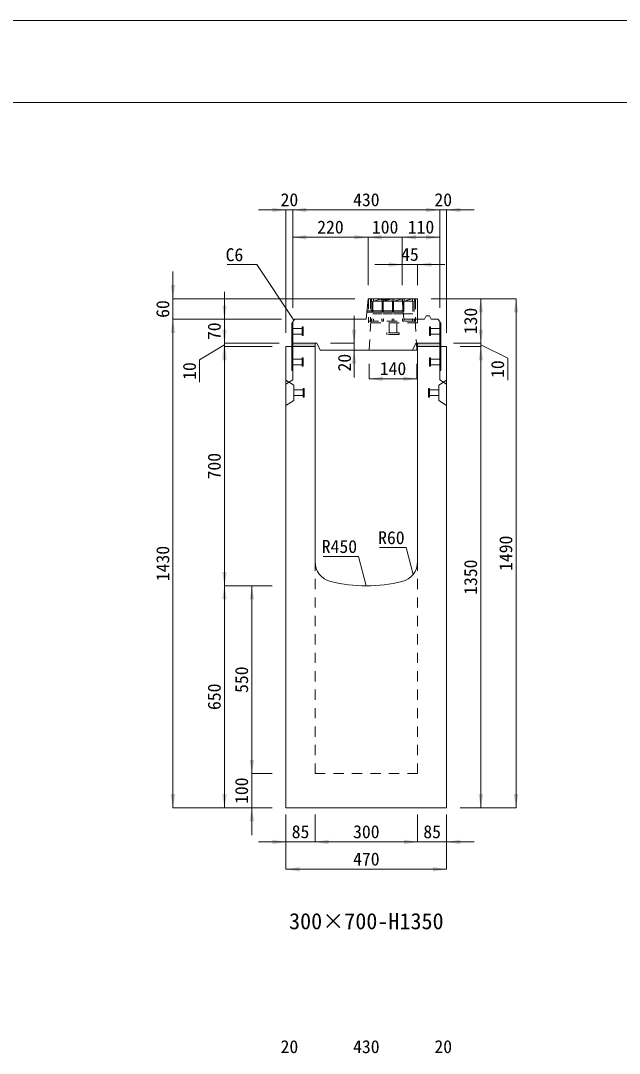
# Model space of a CAD drawing. Units: millimetres at full size, sheet at 1:40. Extents: x -1934 to 44546, y -100881 to -70395.
# Drawn here: x 35614 to 37365, y -91805 to -88782 of the extents above; entities that cross this region are included whole.
import ezdxf
from ezdxf.enums import TextEntityAlignment as Align

# ---------------------------------------------------------------- set-up
doc = ezdxf.new("R2010")
doc.units = ezdxf.units.MM
doc.header["$LTSCALE"] = 40
for name, pattern in [('CHAIN_DOUBLE_DASH', [23.5, 12, -1.5, 3.5, -1.5, 3.5, -1.5]), ('USER1', [1.35, 0.75, -0.6]), ('USER2', [1.35, 0.75, -0.6])]:
    doc.linetypes.add(name, pattern=pattern)
for name, color, linetype, lineweight in [('0_2', 7, 'Continuous', 13), ('インサート', 92, 'USER2', 9), ('グレーチング', 7, 'USER2', 5), ('プレート', 7, 'USER1', 9), ('モルタル', 7, 'Continuous', 9), ('受枠', 3, 'USER2', 5), ('図枠', 7, 'Continuous', 5), ('寸法線', 7, 'Continuous', 9), ('引出線', 4, 'Continuous', 9), ('本体', 2, 'Continuous', 13), ('補助線', 8, 'CHAIN_DOUBLE_DASH', 5)]:
    doc.layers.add(name, color=color, linetype=linetype, lineweight=lineweight)
doc.layers.add('ハッチング_モルタル', color=30, linetype='Continuous')
doc.styles.add('ＭＳ ゴシック', font='')
doc.styles.get('ＭＳ ゴシック').set_extended_font_data('MS Gothic')

# ---------------------------------------------------------------- blocks, each defined once
blk = doc.blocks.new('filled_arrow')
at = {"color": 0, "linetype": 'Continuous', "lineweight": -2}
blk.add_solid([(7.5, 1.25), (0, 0), (7.5, -1.25)], dxfattribs=at)

msp = doc.modelspace()

# ---------------------------------------------------------------- hatches: boundary and pattern name
at = {"layer": 'ハッチング_モルタル'}
for points in [[(36409.82, -89726.02), (36409.82, -89736.02), (36474.82, -89736.02), (36474.82, -89726.02)], [(36774.82, -89726.02), (36774.82, -89736.02), (36839.82, -89736.02), (36839.82, -89726.02)]]:
    msp.add_hatch(color=256, dxfattribs=at).paths.add_polyline_path(points)

# ---------------------------------------------------------------- linework, layer by layer
at = {"layer": 'インサート'}
for p, q in [((36409.82, -89682.52), (36436.82, -89682.52)), ((36409.82, -89682.52), (36409.82, -89699.52)), ((36439.82, -89678.52), (36436.82, -89678.52)), ((36436.82, -89678.52), (36436.82, -89703.52)), ((36439.82, -89703.52), (36439.82, -89678.52)), ((36809.82, -89678.52), (36812.82, -89678.52)), ((36809.82, -89703.52), (36809.82, -89678.52)), ((36812.82, -89678.52), (36812.82, -89703.52)), ((36839.82, -89682.52), (36812.82, -89682.52)), ((36839.82, -89682.52), (36839.82, -89699.52)), ((36409.82, -89699.52), (36436.82, -89699.52)), ((36436.82, -89703.52), (36439.82, -89703.52)), ((36812.82, -89703.52), (36809.82, -89703.52)), ((36839.82, -89699.52), (36812.82, -89699.52)), ((36409.82, -89772.52), (36436.82, -89772.52)), ((36409.82, -89772.52), (36409.82, -89789.52)), ((36439.82, -89768.52), (36436.82, -89768.52)), ((36436.82, -89768.52), (36436.82, -89793.52)), ((36439.82, -89793.52), (36439.82, -89768.52)), ((36809.82, -89768.52), (36812.82, -89768.52)), ((36809.82, -89793.52), (36809.82, -89768.52)), ((36812.82, -89768.52), (36812.82, -89793.52)), ((36839.82, -89772.52), (36812.82, -89772.52)), ((36839.82, -89772.52), (36839.82, -89789.52)), ((36409.82, -89789.52), (36436.82, -89789.52)), ((36436.82, -89793.52), (36439.82, -89793.52)), ((36812.82, -89793.52), (36809.82, -89793.52)), ((36839.82, -89789.52), (36812.82, -89789.52))]:
    msp.add_line(p, q, dxfattribs=at)
at = {"layer": 'インサート', "linetype": 'Continuous', "lineweight": 5}
for p, q in [((36412.82, -89879.52), (36412.82, -89862.52)), ((36439.82, -89862.52), (36412.82, -89862.52)), ((36439.82, -89883.52), (36439.82, -89858.52)), ((36442.82, -89858.52), (36439.82, -89858.52)), ((36442.82, -89883.52), (36442.82, -89858.52)), ((36806.82, -89858.52), (36806.82, -89883.52)), ((36806.82, -89858.52), (36809.82, -89858.52)), ((36809.82, -89858.52), (36809.82, -89883.52)), ((36809.82, -89862.52), (36836.82, -89862.52)), ((36836.82, -89862.52), (36836.82, -89879.52)), ((36439.82, -89879.52), (36412.82, -89879.52)), ((36442.82, -89883.52), (36439.82, -89883.52)), ((36806.82, -89883.52), (36809.82, -89883.52)), ((36809.82, -89879.52), (36836.82, -89879.52))]:
    msp.add_line(p, q, dxfattribs=at)
at = {"layer": 'グレーチング'}
for p, q in [((36765.32, -89596.52), (36640.32, -89596.52)), ((36640.32, -89596.52), (36640.32, -89602.52)), ((36645.32, -89596.52), (36645.32, -89602.52)), ((36645.32, -89602.52), (36670.32, -89596.52)), ((36670.32, -89596.52), (36670.32, -89602.52)), ((36675.32, -89596.52), (36675.32, -89602.52)), ((36675.32, -89602.52), (36700.32, -89596.52)), ((36700.32, -89596.52), (36700.32, -89602.52)), ((36705.32, -89596.52), (36705.32, -89602.52)), ((36705.32, -89602.52), (36730.32, -89596.52)), ((36730.32, -89596.52), (36730.32, -89602.52)), ((36735.32, -89596.52), (36735.32, -89602.52)), ((36735.32, -89602.52), (36760.32, -89596.52)), ((36760.32, -89596.52), (36760.32, -89602.52)), ((36765.32, -89596.52), (36765.32, -89602.52)), ((36640.32, -89602.52), (36641.32, -89603.52)), ((36641.32, -89603.52), (36641.32, -89654.52)), ((36645.32, -89602.52), (36644.32, -89603.52)), ((36644.32, -89603.52), (36644.32, -89654.52)), ((36645.32, -89602.52), (36670.32, -89602.52)), ((36670.32, -89602.52), (36671.32, -89603.52)), ((36671.32, -89603.52), (36671.32, -89654.52)), ((36675.32, -89602.52), (36674.32, -89603.52)), ((36674.32, -89603.52), (36674.32, -89654.52)), ((36675.32, -89602.52), (36700.32, -89602.52)), ((36700.32, -89602.52), (36701.32, -89603.52)), ((36701.32, -89603.52), (36701.32, -89654.52)), ((36705.32, -89602.52), (36704.32, -89603.52)), ((36704.32, -89603.52), (36704.32, -89654.52)), ((36705.32, -89602.52), (36730.32, -89602.52)), ((36730.32, -89602.52), (36731.32, -89603.52)), ((36731.32, -89603.52), (36731.32, -89654.52)), ((36735.32, -89602.52), (36734.32, -89603.52)), ((36734.32, -89603.52), (36734.32, -89654.52)), ((36735.32, -89602.52), (36760.32, -89602.52)), ((36760.32, -89602.52), (36761.32, -89603.52)), ((36761.32, -89603.52), (36761.32, -89654.52)), ((36765.32, -89602.52), (36764.32, -89603.52)), ((36764.32, -89603.52), (36764.32, -89654.52)), ((36640.32, -89655.52), (36641.32, -89654.52)), ((36640.32, -89661.52), (36640.32, -89655.52)), ((36644.32, -89640.52), (36671.32, -89640.52)), ((36645.32, -89655.52), (36644.32, -89654.52)), ((36645.32, -89661.52), (36645.32, -89655.52)), ((36670.32, -89655.52), (36671.32, -89654.52)), ((36670.32, -89661.52), (36670.32, -89655.52)), ((36674.32, -89640.52), (36701.32, -89640.52)), ((36675.32, -89655.52), (36674.32, -89654.52)), ((36675.32, -89661.52), (36675.32, -89655.52)), ((36700.32, -89655.52), (36701.32, -89654.52)), ((36700.32, -89661.52), (36700.32, -89655.52)), ((36704.32, -89640.52), (36731.32, -89640.52)), ((36705.32, -89655.52), (36704.32, -89654.52)), ((36705.32, -89661.52), (36705.32, -89655.52)), ((36730.32, -89655.52), (36731.32, -89654.52)), ((36730.32, -89661.52), (36730.32, -89655.52)), ((36734.32, -89640.52), (36761.32, -89640.52)), ((36735.32, -89655.52), (36734.32, -89654.52)), ((36735.32, -89661.52), (36735.32, -89655.52)), ((36760.32, -89655.52), (36761.32, -89654.52)), ((36760.32, -89661.52), (36760.32, -89655.52)), ((36765.32, -89655.52), (36764.32, -89654.52)), ((36765.32, -89661.52), (36765.32, -89655.52)), ((36640.32, -89661.52), (36645.32, -89661.52)), ((36670.32, -89661.52), (36675.32, -89661.52)), ((36700.32, -89661.52), (36705.32, -89661.52)), ((36730.32, -89661.52), (36735.32, -89661.52)), ((36760.32, -89661.52), (36765.32, -89661.52))]:
    msp.add_line(p, q, dxfattribs=at)
at = {"layer": 'プレート'}
for p, q in [((36409.82, -89676.02), (36406.62, -89676.02)), ((36843.02, -89676.02), (36839.82, -89676.02)), ((36409.82, -89721.02), (36406.62, -89721.02)), ((36843.02, -89721.02), (36839.82, -89721.02)), ((36409.82, -89751.02), (36406.62, -89751.02)), ((36843.02, -89751.02), (36839.82, -89751.02)), ((36409.82, -89796.02), (36406.62, -89796.02)), ((36843.02, -89796.02), (36839.82, -89796.02))]:
    msp.add_line(p, q, dxfattribs=at)
at = {"layer": 'プレート', "linetype": 'Continuous'}
for points in [[(36406.62, -89806.02), (36406.62, -89666.02), (36409.82, -89666.02), (36409.82, -89806.02)], [(36839.82, -89806.02), (36839.82, -89666.02), (36843.02, -89666.02), (36843.02, -89806.02)]]:
    msp.add_lwpolyline(points, close=True, dxfattribs=at)
at = {"layer": 'モルタル', "lineweight": 13}
msp.add_lwpolyline([(36409.82, -89726.02), (36474.82, -89726.02), (36474.82, -89736.02), (36409.82, -89736.02)], close=True, dxfattribs=at)
at = {"layer": 'モルタル'}
msp.add_lwpolyline([(36774.82, -89726.02), (36839.82, -89726.02), (36839.82, -89736.02), (36774.82, -89736.02)], close=True, dxfattribs=at)
at = {"layer": '受枠', "linetype": 'Continuous'}
for q in [(36630.82, -89596.02), (36774.82, -89656.02)]:
    msp.add_line((36774.82, -89596.02), q, dxfattribs=at)
at = {"layer": '受枠'}
for p, q in [((36630.82, -89596.02), (36630.82, -89666.02)), ((36636.82, -89596.02), (36636.82, -89661.52)), ((36768.82, -89596.02), (36768.82, -89661.52)), ((36774.82, -89656.02), (36774.82, -89666.02)), ((36630.82, -89661.52), (36774.82, -89661.52)), ((36774.82, -89666.02), (36630.82, -89666.02)), ((36691.49, -89695.69), (36691.49, -89666.02)), ((36714.16, -89695.69), (36714.16, -89666.02)), ((36684.96, -89696.75), (36684.96, -89699.95)), ((36719.62, -89695.69), (36686.02, -89695.69)), ((36719.62, -89701.02), (36686.02, -89701.02)), ((36720.69, -89696.75), (36720.69, -89699.95))]:
    msp.add_line(p, q, dxfattribs=at)
for centre, start, end in [((36686.02, -89696.75), 90, 180), ((36686.02, -89699.95), 180, 270), ((36719.62, -89696.75), 0, 90), ((36719.62, -89699.95), 270, 0)]:
    msp.add_arc(centre, 1.07, start, end, dxfattribs=at)
at = {"layer": '図枠', "lineweight": 13}
for p, q in [((28945.54, -88781.84), (43345.54, -88781.84)), ((28945.54, -88781.84), (43345.54, -88781.84)), ((28945.54, -89021.84), (43345.54, -89021.84)), ((28945.54, -89021.84), (43345.54, -89021.84))]:
    msp.add_line(p, q, dxfattribs=at)
at = {"layer": '寸法線'}
for p, q in [((36489.82, -89336.02), (36309.82, -89336.02)), ((36389.82, -89696.02), (36389.82, -89336.02)), ((36409.82, -89336.02), (36839.82, -89336.02)), ((36409.82, -89622.02), (36409.82, -89336.02)), ((36409.82, -89622.02), (36409.82, -89336.02)), ((36759.82, -89336.02), (36939.82, -89336.02)), ((36839.82, -89622.03), (36839.82, -89336.02)), ((36839.82, -89622.03), (36839.82, -89336.02)), ((36859.82, -89696.02), (36859.82, -89336.02)), ((36409.82, -89416.02), (36629.82, -89416.02)), ((36409.82, -89622.02), (36409.82, -89416.02)), ((36629.82, -89556.02), (36629.82, -89416.02)), ((36809.82, -89416.02), (36629.82, -89416.02)), ((36629.82, -89556.02), (36629.82, -89416.02)), ((36729.82, -89416.02), (36839.82, -89416.02)), ((36729.82, -89556.02), (36729.82, -89416.02)), ((36839.82, -89622.03), (36839.82, -89416.02)), ((36854.82, -89496.02), (36649.82, -89496.02)), ((36729.82, -89556.02), (36729.82, -89496.02)), ((36774.82, -89556.02), (36774.82, -89496.02)), ((36059.22, -89516.02), (36059.22, -89736.02)), ((36729.82, -89556.02), (36729.82, -89526.02)), ((36590.82, -89596.02), (36059.22, -89596.02)), ((36209.82, -89806.02), (36209.82, -89576.02)), ((36814.82, -89596.02), (37062.81, -89596.02)), ((36814.82, -89596.02), (36959.82, -89596.02)), ((36959.82, -89726.02), (36959.82, -89596.02)), ((37062.81, -91086.02), (37062.81, -89596.02)), ((36059.22, -91086.02), (36059.22, -89656.02)), ((36376.82, -89656.02), (36059.22, -89656.02)), ((36375.82, -89656.02), (36059.22, -89656.02)), ((36209.82, -89646.02), (36209.82, -89816.02)), ((36375.82, -89656.02), (36209.82, -89656.02)), ((36588.79, -89646.02), (36588.79, -89826.02)), ((36959.82, -89646.02), (36959.82, -89816.02)), ((36209.82, -89731.02), (36137.22, -89775.06)), ((36369.82, -89726.02), (36209.82, -89726.02)), ((36369.82, -89726.02), (36209.82, -89726.02)), ((36209.82, -90436.02), (36209.82, -89736.02)), ((36349.82, -89736.02), (36209.82, -89736.02)), ((36349.82, -89736.02), (36209.82, -89736.02)), ((36519.82, -89726.02), (36588.79, -89726.02)), ((36529.82, -89746.02), (36588.79, -89746.02)), ((36879.82, -89726.02), (36959.82, -89726.02)), ((36879.82, -89726.02), (36959.82, -89726.02)), ((36899.82, -89736.02), (36959.82, -89736.02)), ((36899.82, -89736.02), (36959.82, -89736.02)), ((36959.82, -89731.02), (37038.85, -89769.45)), ((36959.82, -91086.02), (36959.82, -89736.02)), ((36137.22, -89775.06), (36137.22, -89839.93)), ((37038.85, -89769.45), (37038.85, -89834.32)), ((36632.82, -89786.02), (36632.82, -89830.25)), ((36772.82, -89786.02), (36772.82, -89830.25)), ((36632.82, -89830.25), (36772.82, -89830.25)), ((36349.82, -90436.02), (36209.82, -90436.02)), ((36209.82, -91086.02), (36209.82, -90436.02)), ((36349.82, -90436.02), (36209.82, -90436.02)), ((36289.82, -90986.02), (36289.82, -90436.02)), ((36349.82, -90436.02), (36289.82, -90436.02)), ((36289.82, -91166.02), (36289.82, -90906.02)), ((36349.82, -90986.02), (36289.82, -90986.02)), ((36349.82, -90986.02), (36289.82, -90986.02)), ((36349.82, -91086.02), (36059.22, -91086.02)), ((36349.82, -91086.02), (36209.82, -91086.02)), ((36349.82, -91086.02), (36289.82, -91086.02)), ((36389.82, -91106.02), (36389.82, -91186.02)), ((36389.82, -91106.02), (36389.82, -91266.02)), ((36474.82, -91106.02), (36474.82, -91186.02)), ((36474.82, -91106.02), (36474.82, -91186.02)), ((36774.82, -91106.02), (36774.82, -91186.02)), ((36774.82, -91106.02), (36774.82, -91186.02)), ((36859.82, -91106.02), (36859.82, -91186.02)), ((36859.82, -91106.02), (36859.82, -91266.02)), ((36899.82, -91086.02), (37062.81, -91086.02)), ((36899.82, -91086.02), (36959.82, -91086.02)), ((36309.82, -91186.02), (36554.82, -91186.02)), ((36474.82, -91186.02), (36774.82, -91186.02)), ((36694.82, -91186.02), (36939.82, -91186.02)), ((36389.82, -91266.02), (36859.82, -91266.02))]:
    msp.add_line(p, q, dxfattribs=at)
at = {"layer": '引出線'}
for points in [[(36412.82, -89659.02), (36304.83, -89496.02), (36217.72, -89496.02)], [(36761.89, -90402.71), (36740.88, -90324.29), (36663.37, -90324.29)], [(36624.82, -90436.02), (36601.8, -90350.1), (36498.31, -90350.1)]]:
    msp.add_lwpolyline(points, dxfattribs=at)
at = {"layer": '本体'}
for p, q in [((36624.82, -89656.02), (36629.82, -89596.02)), ((36629.82, -89596.02), (36666.82, -89596.02)), ((36666.82, -89596.02), (36669.82, -89599.02)), ((36669.82, -89599.02), (36689.82, -89599.02)), ((36689.82, -89599.02), (36692.82, -89596.02)), ((36692.82, -89596.02), (36729.82, -89596.02)), ((36729.82, -89596.02), (36734.82, -89656.02)), ((36732.74, -89631.02), (36626.91, -89631.02)), ((36409.82, -89662.02), (36415.82, -89656.02)), ((36415.82, -89656.02), (36624.82, -89656.02)), ((36733.07, -89635.02), (36626.57, -89635.02)), ((36734.82, -89656.02), (36794.82, -89656.02)), ((36794.82, -89656.02), (36799.82, -89646.02)), ((36799.82, -89646.02), (36809.82, -89646.02)), ((36809.82, -89646.02), (36814.82, -89656.02)), ((36814.82, -89656.02), (36833.82, -89656.02)), ((36833.82, -89656.02), (36839.82, -89662.03)), ((36409.82, -89662.02), (36409.82, -89726.02)), ((36839.82, -89662.03), (36839.82, -89726.02)), ((36409.82, -89726.02), (36479.82, -89726.02)), ((36479.82, -89726.02), (36489.82, -89746.02)), ((36489.82, -89746.02), (36759.82, -89746.02)), ((36769.82, -89726.02), (36759.82, -89746.02)), ((36769.82, -89726.02), (36839.82, -89726.02))]:
    msp.add_line(p, q, dxfattribs=at)
at = {"layer": '本体', "linetype": 'USER2', "lineweight": 9}
for p, q in [((36637.82, -89661.52), (36632.82, -89746.02)), ((36767.82, -89661.52), (36771.64, -89726.02))]:
    msp.add_line(p, q, dxfattribs=at)
at = {"layer": '本体', "lineweight": 20}
for p, q in [((36389.82, -91086.02), (36389.82, -89736.02)), ((36389.82, -89736.02), (36474.82, -89736.02)), ((36409.82, -89736.02), (36474.82, -89736.02)), ((36409.82, -89736.02), (36409.82, -89833.03)), ((36474.82, -90365.5), (36474.82, -89736.02)), ((36774.82, -90365.5), (36774.82, -89736.02)), ((36774.82, -89736.02), (36859.82, -89736.02)), ((36839.82, -89736.02), (36839.82, -89833.03)), ((36859.82, -91086.02), (36859.82, -89736.02)), ((36389.82, -89845.53), (36409.82, -89833.03)), ((36389.82, -89834.02), (36412.82, -89848.52)), ((36836.82, -89848.52), (36859.82, -89834.02)), ((36859.82, -89845.53), (36839.82, -89833.03)), ((36412.82, -89893.52), (36412.82, -89848.52)), ((36836.82, -89893.52), (36836.82, -89848.52)), ((36412.82, -89893.52), (36389.82, -89908.02)), ((36859.82, -89908.02), (36836.82, -89893.52)), ((36389.82, -91086.02), (36859.82, -91086.02))]:
    msp.add_line(p, q, dxfattribs=at)
at = {"layer": '本体', "linetype": 'USER2', "lineweight": 20}
for p, q in [((36474.82, -90986.02), (36474.82, -90365.5)), ((36774.82, -90986.02), (36774.82, -90365.5))]:
    msp.add_line(p, q, dxfattribs=at)
at = {"layer": '本体', "linetype": 'USER1', "lineweight": 20}
msp.add_line((36474.82, -90986.02), (36774.82, -90986.02), dxfattribs=at)
at = {"layer": '本体', "lineweight": 20}
for centre, radius, start, end in [((36534.82, -90365.5), 60, 180, 256.65766), ((36714.82, -90365.5), 60, 283.34239, 0), ((36624.82, -89986.02), 450, 256.65766, 283.34239)]:
    msp.add_arc(centre, radius, start, end, dxfattribs=at)
at = {"layer": '補助線'}
for p in [(36759.82, -89746.02), (36771.64, -89726.02)]:
    msp.add_line(p, (36772.82, -89746.02), dxfattribs=at)

# ---------------------------------------------------------------- block references
at = {"layer": '寸法線', "xscale": 5.33, "yscale": 5.33}
for p, rotation in [((36389.82, -89336.02), 180), ((36839.82, -89336.02), 180), ((36839.82, -89336.02), 180), ((36629.82, -89416.02), 180), ((36839.82, -89416.02), 180), ((36729.82, -89496.02), 180), ((36059.22, -89596.02), 90), ((36959.82, -89596.02), 270), ((37062.81, -89596.02), 270), ((36209.82, -89656.02), 90), ((36059.22, -89656.02), 270), ((36059.22, -89656.02), 270), ((36209.82, -89726.02), 90), ((36588.79, -89726.02), 90), ((36959.82, -89726.02), 90), ((36959.82, -89726.02), 90), ((36209.82, -89726.02), 270), ((36209.82, -89736.02), 270), ((36209.82, -89736.02), 270), ((36588.79, -89746.02), 270), ((36959.82, -89736.02), 270), ((36959.82, -89736.02), 270), ((36772.82, -89830.25), 180), ((36209.82, -90436.02), 90), ((36209.82, -90436.02), 270), ((36289.82, -90436.02), 270), ((36289.82, -90986.02), 90), ((36289.82, -90986.02), 90), ((36059.22, -91086.02), 90), ((36209.82, -91086.02), 90), ((36959.82, -91086.02), 90), ((37062.81, -91086.02), 90), ((36289.82, -91086.02), 270), ((36389.82, -91186.02), 180), ((36774.82, -91186.02), 180), ((36774.82, -91186.02), 180), ((36859.82, -91266.02), 180)]:
    msp.add_blockref('filled_arrow', p, dxfattribs=dict(at, rotation=rotation))
for p in [(36409.82, -89336.02), (36409.82, -89336.02), (36859.82, -89336.02), (36409.82, -89416.02), (36629.82, -89416.02), (36729.82, -89416.02), (36729.82, -89416.02), (36774.82, -89496.02), (36632.82, -89830.25), (36474.82, -91186.02), (36474.82, -91186.02), (36859.82, -91186.02), (36389.82, -91266.02)]:
    msp.add_blockref('filled_arrow', p, dxfattribs=at)
at = {"layer": '引出線', "xscale": 0.133, "yscale": 0.133}
for p, rotation in [((36412.82, -89659.02), 123.5), ((36761.89, -90402.71), 105), ((36624.82, -90436.02), 105)]:
    msp.add_blockref('filled_arrow', p, dxfattribs=dict(at, rotation=rotation))

# ---------------------------------------------------------------- texts
at = {"layer": '0_2', "style": 'ＭＳ ゴシック'}
msp.add_text('300×700-H1350', height=47.47, dxfattribs=at).set_placement((36624.82, -91417.86), align=Align.MIDDLE_CENTER)
at = {"layer": '寸法線', "style": 'ＭＳ ゴシック'}
for s, p in [('20', (36399.82, -89306.02)), ('430', (36624.82, -89306.02)), ('20', (36849.82, -89306.02)), ('220', (36519.82, -89386.02)), ('100', (36679.82, -89386.02)), ('110', (36784.82, -89386.02)), ('45', (36752.32, -89466.02)), ('140', (36702.82, -89800.25)), ('85', (36432.32, -91156.02)), ('300', (36624.82, -91156.02)), ('85', (36817.32, -91156.02)), ('470', (36624.82, -91236.02)), ('20', (36399.82, -91785.2)), ('430', (36624.82, -91785.2)), ('20', (36849.82, -91785.2))]:
    msp.add_text(s, height=37.98, dxfattribs=at).set_placement(p, align=Align.MIDDLE_CENTER)
for s, p in [('60', (36029.22, -89626.02)), ('130', (36929.82, -89661.02)), ('70', (36179.82, -89691.02)), ('20', (36560.79, -89783.03)), ('10', (37008.85, -89801.89)), ('10', (36107.22, -89807.5)), ('700', (36179.82, -90086.02)), ('1490', (37032.81, -90341.02)), ('1430', (36029.22, -90371.02)), ('1350', (36929.82, -90411.02)), ('550', (36259.82, -90711.02)), ('650', (36179.82, -90761.02)), ('100', (36259.82, -91036.02))]:
    msp.add_text(s, height=37.98, rotation=90, dxfattribs=at).set_placement(p, align=Align.MIDDLE_CENTER)
at = {"layer": '引出線', "style": 'ＭＳ ゴシック'}
for s, p in [('C6', (36264.83, -89448.02)), ('R60', (36736.88, -90276.29)), ('R450', (36597.8, -90302.1))]:
    msp.add_text(s, height=37.98, dxfattribs=at).set_placement(p, align=Align.TOP_RIGHT)

doc.saveas('drawing.dxf')
